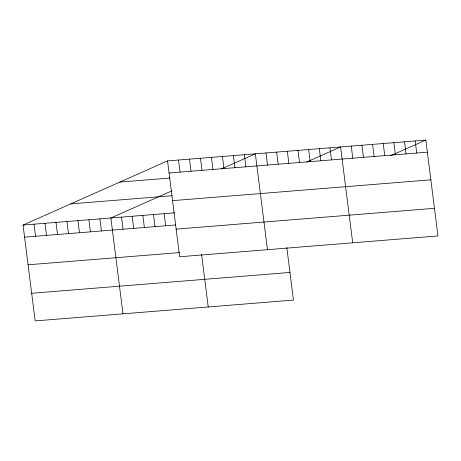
<?xml version="1.0" encoding="UTF-8"?>
<svg xmlns="http://www.w3.org/2000/svg" width="461" height="461" viewBox="0 0 461 461"><rect width="100%" height="100%" fill="white"/><g stroke="black" fill="none" stroke-linecap="round" stroke-linejoin="round"><path stroke-width="0.69" d="M286.823 247.528L293.461 300.094L35.157 320.914L23.05 225.06L167.539 160.906L425.843 140.086L437.95 235.94L179.646 256.765L167.539 160.906M172.005 190.837L110.871 217.978L122.983 313.837M221.303 168.951L255.359 153.83L267.472 249.683M306.542 162.076L340.598 146.955L352.711 242.814M390.646 155.709L425.843 140.086M169.066 173.002L427.37 152.176M119.854 182.078L169.942 178.038M70.729 203.889L172.051 195.723M172.558 200.644L430.862 179.819M23.05 225.06L174.805 212.826M24.577 237.15L175.618 224.974M176.154 229.123L434.458 208.297M28.069 264.793L179.825 252.559M31.665 293.271L289.969 272.451M415.188 140.945L416.715 153.035M404.533 141.804L406.06 153.893M393.878 142.662L395.405 154.752M383.218 143.521L384.751 155.611M372.563 144.379L374.096 156.469M361.908 145.238L363.435 157.328M351.253 146.097L352.78 158.186M329.943 147.814L331.471 159.909M319.289 148.673L320.816 160.768M308.634 149.531L310.161 161.627M297.979 150.395L299.506 162.485M287.324 151.254L288.851 163.344M276.669 152.113L278.196 164.202M266.014 152.971L267.541 165.061M244.382 154.712L245.909 166.807M233.404 155.599L234.931 167.689M222.427 156.481L223.954 168.576M211.449 157.368L212.976 169.458M200.472 158.256L201.999 170.345M201.584 254.403L208.222 306.963M189.494 159.137L191.021 171.227M178.516 160.025L180.044 172.114M164.151 213.685L165.678 225.775M153.496 214.544L155.023 226.633M142.841 215.402L144.368 227.492M132.186 216.261L133.713 228.356M121.531 217.119L123.058 229.215M99.893 218.866L101.426 230.955M88.915 219.747L90.442 231.843M77.938 220.635L79.465 232.724M66.96 221.522L68.487 233.612M55.983 222.404L57.51 234.499M45.005 223.291L46.532 235.381M34.028 224.173L35.555 236.268"/></g></svg>
